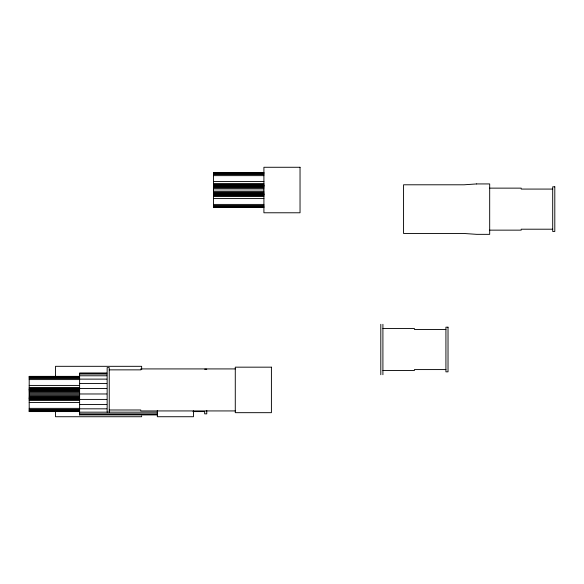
<?xml version="1.0" encoding="UTF-8"?>
<svg xmlns="http://www.w3.org/2000/svg" width="584" height="584" viewBox="0 0 584 584"><rect width="100%" height="100%" fill="white"/><g stroke="black" fill="none" stroke-linecap="round" stroke-linejoin="round"><path stroke-width="0.88" d="M213.496 172.565L263.91 172.565M213.496 172.995L263.91 172.995M213.496 173.689L263.91 173.689M213.496 174.587L263.91 174.587M213.496 175.638L263.91 175.638M213.496 181.471L263.91 181.471M213.496 183.573L263.91 183.573M213.496 184.442L263.91 184.442M213.496 185.113L263.91 185.113M213.496 185.675L263.91 185.675M213.496 185.822L263.91 185.822M213.496 186.26L263.91 186.26M213.496 186.946L263.91 186.946M213.496 187.851L263.91 187.851M489.684 188.136L521.191 188.136L521.191 189.077L552.698 189.077M213.496 188.902L263.91 188.902M213.496 191.151L263.91 191.151M213.496 192.202L263.91 192.202M213.496 193.1L263.91 193.1M213.496 193.793L263.91 193.793M213.496 194.224L263.91 194.224M213.496 194.377L263.91 194.377M213.496 194.939L263.91 194.939M213.496 195.603L263.91 195.603M213.496 196.472L263.91 196.472M213.496 198.575L263.91 198.575M213.496 204.415L263.91 204.415M213.496 205.458L263.91 205.458M213.496 206.364L263.91 206.364M213.496 207.05L263.91 207.05M213.496 207.488L263.91 207.488M552.698 229.205L521.191 229.205L521.191 230.147L489.684 230.147M382.907 328.507L414.414 328.507L414.414 329.449L445.921 329.449M235.279 368.92L140.751 368.92L140.751 369.862L109.245 369.862M204.663 369.205L206.758 369.205M445.921 369.577L414.414 369.577L414.414 370.519L382.907 370.519M106.726 372.972L79.614 372.972L79.614 414.983M79.614 373.687L106.726 373.687M79.614 373.913L106.726 373.913M79.614 375.782L106.726 375.782M79.614 376.366L29.2 376.366L29.2 411.589L79.614 411.589M29.2 376.512L79.614 376.512M29.2 376.95L79.614 376.95M29.2 377.636L79.614 377.636M29.2 378.541L79.614 378.541M79.614 379.125L106.726 379.125M29.2 379.585L79.614 379.585M79.614 383.476L106.726 383.476M29.2 385.425L79.614 385.425M29.2 387.528L79.614 387.528M29.2 388.396L79.614 388.396M79.614 388.543L106.726 388.543M29.2 389.061L79.614 389.061M29.2 389.623L79.614 389.623M29.2 389.776L79.614 389.776M29.2 390.207L79.614 390.207M29.2 390.9L79.614 390.9M29.2 391.798L79.614 391.798M29.2 392.849L79.614 392.849M29.2 393.974L106.726 393.974M29.2 395.098L79.614 395.098M29.2 396.149L79.614 396.149M29.2 397.054L79.614 397.054M29.2 397.74L79.614 397.74M29.2 398.179L79.614 398.179M29.2 398.325L79.614 398.325M29.2 398.887L79.614 398.887M79.614 399.412L106.726 399.412M29.2 399.558L79.614 399.558M29.2 400.427L79.614 400.427M29.2 402.529L79.614 402.529M79.614 404.478L106.726 404.478M29.2 408.362L79.614 408.362M79.614 408.829L106.726 408.829M29.2 409.413L79.614 409.413M109.245 409.99L140.751 409.99L140.751 410.932L235.279 410.932M29.2 410.311L79.614 410.311M29.2 411.005L79.614 411.005M29.2 411.435L79.614 411.435M192.954 411.589L204.663 411.589M79.614 412.165L157.33 412.165M79.614 414.041L157.33 414.041M79.614 414.268L157.33 414.268M79.614 414.903L157.33 414.903M382.907 324.303L382.907 374.716M380.804 324.303L380.804 374.716M213.496 172.411L213.496 207.634M206.758 410.457L206.758 413.844L204.663 413.844L204.663 411.53M193.457 410.822L193.457 416.728L157.33 416.728L157.33 410.501M141.642 369.694L141.642 366.314L55.524 366.314L55.524 376.308M141.642 415.874L141.642 416.728L55.524 416.728L55.524 411.749M109.245 412.246L109.245 367.606L107.149 367.606L107.149 412.246M476.661 183.931L464.061 184.792L403.566 184.792L403.566 233.483L464.061 233.483L476.661 234.345L489.684 234.345L489.684 183.931L476.661 183.931M300.037 167.272L263.91 167.272L263.91 212.78L300.037 212.78L300.037 167.272M554.8 186.822L552.698 186.822L552.698 231.461L554.8 231.461L554.8 186.822M448.023 327.193L445.921 327.193L445.921 371.833L448.023 371.833L448.023 327.193M271.407 367.168L235.279 367.168L235.279 412.676L271.407 412.676L271.407 367.168"/></g></svg>
